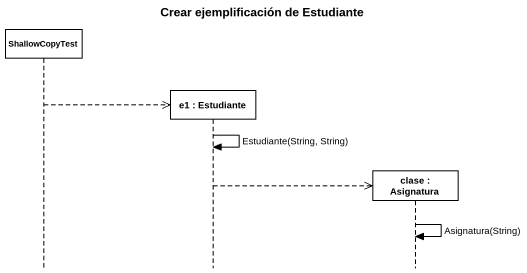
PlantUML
@startuml
title Crear ejemplificación de Estudiante
hide footbox
participant ShallowCopyTest
participant "e1 : Estudiante" as e1
participant "clase : Asignatura" as clase

ShallowCopyTest -->> e1 **
e1 -> e1 : Estudiante(String, String)
e1 -->> clase **
clase -> clase : Asignatura(String)
@enduml
